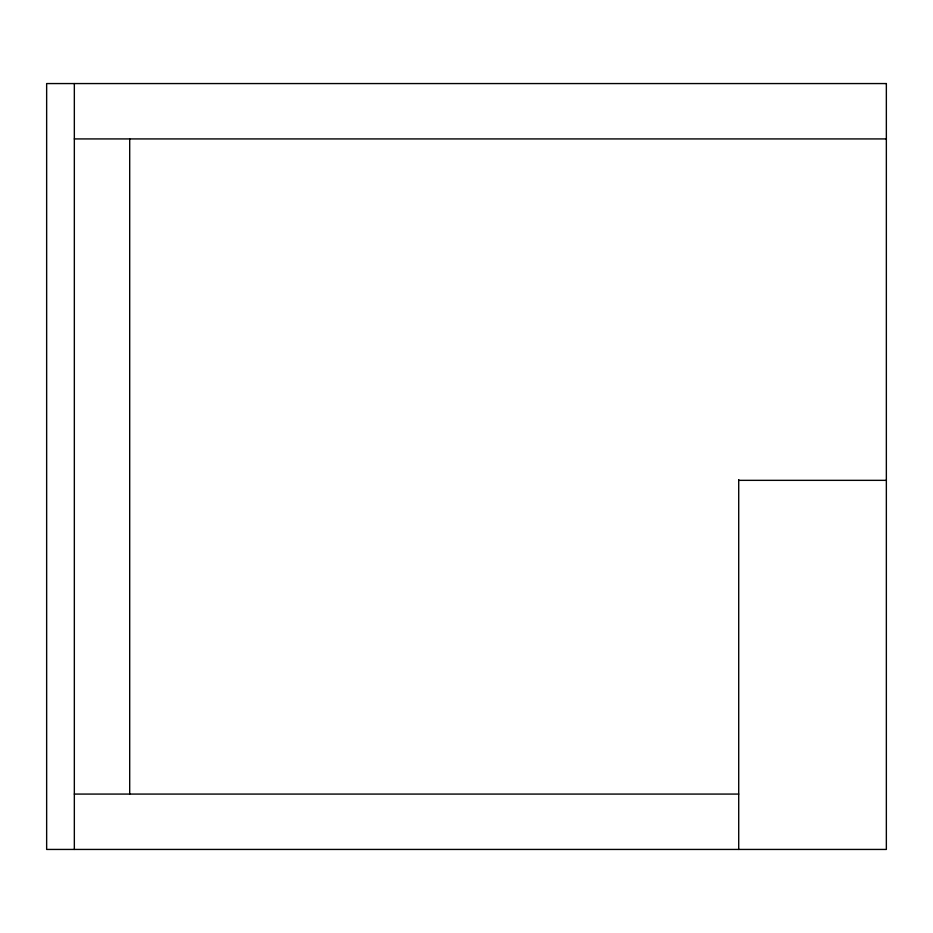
<?xml version="1.0" encoding="UTF-8"?>
<svg xmlns="http://www.w3.org/2000/svg" width="933" height="933" viewBox="0 0 933 933"><rect width="100%" height="100%" fill="white"/><g stroke="black" fill="none" stroke-linecap="round" stroke-linejoin="round"><path stroke-width="1.4" d="M74.337 138.924L886.35 138.924M738.714 480.343L886.35 480.343M74.337 794.076L738.714 794.076M738.714 479.609L738.714 849.438M129.699 138.924L129.699 794.076M74.337 83.562L74.337 849.438M886.35 83.562L46.65 83.562L46.65 849.438L886.35 849.438L886.35 83.562"/></g></svg>
